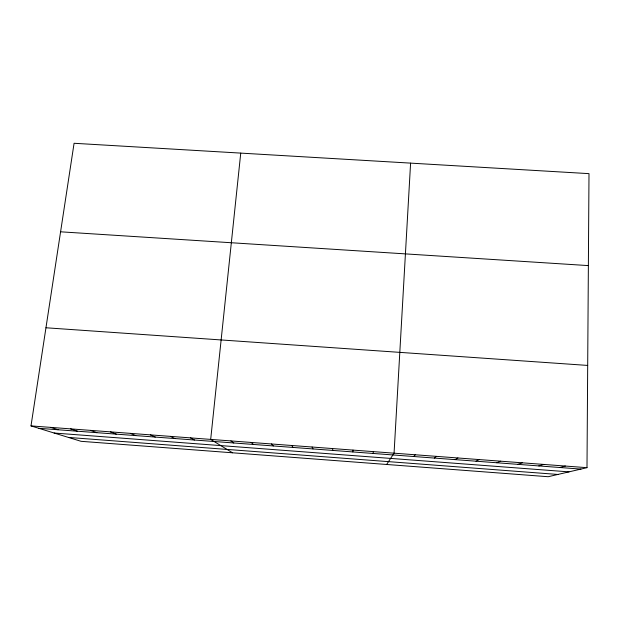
<?xml version="1.0" encoding="UTF-8"?>
<svg xmlns="http://www.w3.org/2000/svg" width="620" height="620" viewBox="0 0 620 620"><rect width="100%" height="100%" fill="white"/><g stroke="black" fill="none" stroke-linecap="round" stroke-linejoin="round"><path stroke-width="0.93" d="M586.993 467.674L589 173.639L74.075 143.282L31 425.901L81.057 441.316L548.189 476.718L586.993 467.674L31 425.901M410.595 163.122L394.064 453.181L386.624 464.473M352.858 451.933L352.989 450.097M240.746 153.109L210.684 439.402L232.531 452.794M372.86 453.437L373.504 451.639M413.602 456.498L415.299 454.778M434.349 458.064L436.581 456.374M455.142 459.629L457.917 457.979M475.989 461.195L479.299 459.583M496.884 462.768L500.735 461.195M517.824 464.341L522.226 462.814M538.811 465.922L543.763 464.427M559.845 467.503L565.355 466.054M60.582 231.81L588.372 265.6M45.957 327.771L587.69 365.428M38.781 428.304L580.932 469.092M54.142 433.031L569.005 471.867M68.448 437.433L557.93 474.455M50.786 427.389L58.094 429.753M70.618 428.877L77.438 431.21M90.489 430.373L96.836 432.667M110.407 431.869L116.266 434.132M130.37 433.372L135.749 435.596M150.381 434.876L155.263 437.061M170.438 436.379L174.832 438.534M190.534 437.89L194.432 440.014M230.873 440.921L233.779 442.975M251.108 442.44L253.518 444.455M271.389 443.966L273.296 445.943M291.718 445.493L293.121 447.439M312.1 447.02L312.984 448.927M332.522 448.555L332.901 450.43"/></g></svg>
